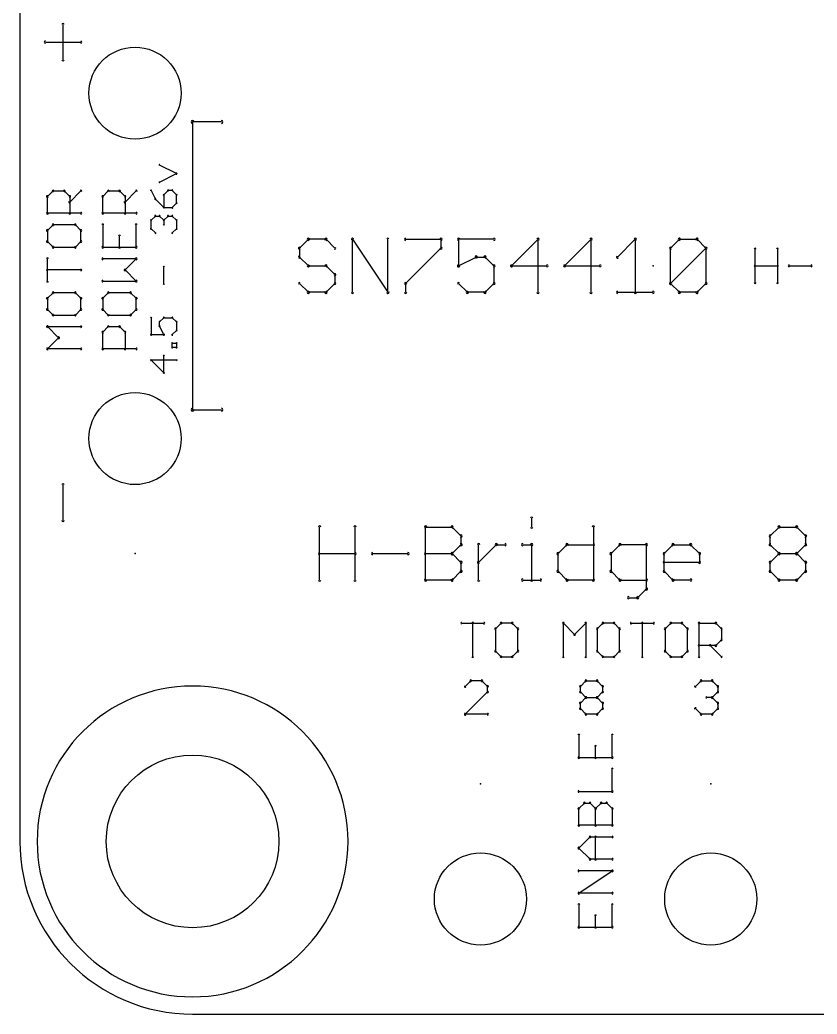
# Model space of a CAD drawing. Header units: inches. Extents: x 0 to 7.94, y 0 to 5.69.
# Drawn here: x 3.4 to 4.092, y 2.2 to 3.064 of the extents above; entities that cross this region are included whole.
import ezdxf

# ---------------------------------------------------------------- set-up
doc = ezdxf.new("R2010")
doc.units = ezdxf.units.IN
doc.header["$MEASUREMENT"] = 0
for name, color, linetype, true_color in [('Pcb', 178, 'Continuous', 0x000000), ('PcbDocument', 253, 'Continuous', 0xadadad), ('PcbOutline', 178, 'Continuous', 0x000000), ('PcbValues', 253, 'Continuous', 0xadadad)]:
    doc.layers.add(name, color=color, linetype=linetype, true_color=true_color)

# ---------------------------------------------------------------- blocks, each defined once
blk = doc.blocks.new('HBridge84')
at = {"layer": 'Pcb'}
for p in [(0.55, 0.65), (0.1, 0.4), (0.4, 0.2), (0.6, 0.2)]:
    blk.add_point(p, dxfattribs=at)
at = {"layer": 'PcbDocument'}
for points in [[(0.03848, 0.85967, 1), (0.03648, 0.85967)], [(0.02213, 0.84533, 1), (0.02213, 0.84333)], [(0.05283, 0.84333, 1), (0.05283, 0.84533)], [(0.03648, 0.82898, 1), (0.03848, 0.82898)], [(0.15125, 0.775, 1), (0.14875, 0.775)], [(0.15, 0.77625, 1), (0.15, 0.77375)], [(0.175, 0.77375, 1), (0.175, 0.77625)], [(0.12154, 0.73795, 1), (0.1211, 0.73705)], [(0.13622, 0.72971, 1), (0.13578, 0.73061)], [(0.13578, 0.72971, 1), (0.13622, 0.73061)], [(0.1211, 0.72327, 1), (0.12154, 0.72237)], [(0.02472, 0.71021, 1), (0.02322, 0.71021)], [(0.02344, 0.71074, 1), (0.0245, 0.70968)], [(0.02881, 0.7158, 1), (0.02881, 0.7143)], [(0.02934, 0.71452, 1), (0.02828, 0.71558)], [(0.03902, 0.71558, 1), (0.03796, 0.71452)], [(0.03849, 0.7143, 1), (0.03849, 0.7158)], [(0.04407, 0.71021, 1), (0.04257, 0.71021)], [(0.0428, 0.70968, 1), (0.04385, 0.71074)], [(0.05353, 0.71452, 1), (0.05247, 0.71558)], [(0.07272, 0.71021, 1), (0.07122, 0.71021)], [(0.07144, 0.71074, 1), (0.0725, 0.70968)], [(0.07681, 0.7158, 1), (0.07681, 0.7143)], [(0.07734, 0.71452, 1), (0.07628, 0.71558)], [(0.08702, 0.71558, 1), (0.08596, 0.71452)], [(0.08649, 0.7143, 1), (0.08649, 0.7158)], [(0.09207, 0.71021, 1), (0.09057, 0.71021)], [(0.0908, 0.70968, 1), (0.09185, 0.71074)], [(0.10153, 0.71452, 1), (0.10047, 0.71558)], [(0.11443, 0.71563, 1), (0.11354, 0.71518)], [(0.118, 0.70841, 1), (0.1173, 0.70771)], [(0.1172, 0.70784, 1), (0.1181, 0.70828)], [(0.12549, 0.71173, 1), (0.12449, 0.71173)], [(0.12464, 0.71209, 1), (0.12534, 0.71138)], [(0.12866, 0.7159, 1), (0.12866, 0.7149)], [(0.12902, 0.71505, 1), (0.12831, 0.71576)], [(0.13269, 0.71576, 1), (0.13198, 0.71505)], [(0.13233, 0.7149, 1), (0.13233, 0.7159)], [(0.1365, 0.71173, 1), (0.1355, 0.71173)], [(0.13565, 0.71138, 1), (0.13635, 0.71209)], [(0.0428, 0.7059, 1), (0.04385, 0.70484)], [(0.0908, 0.7059, 1), (0.09185, 0.70484)], [(0.12499, 0.70122, 1), (0.12499, 0.70022)], [(0.12449, 0.70072, 1), (0.12549, 0.70072)], [(0.12464, 0.70037, 1), (0.12534, 0.70107)], [(0.13198, 0.70107, 1), (0.13269, 0.70037)], [(0.13233, 0.70022, 1), (0.13233, 0.70122)], [(0.1355, 0.70439, 1), (0.1365, 0.70439)], [(0.13635, 0.70404, 1), (0.13565, 0.70474)], [(0.02322, 0.6957, 1), (0.02472, 0.6957)], [(0.02398, 0.69645, 1), (0.02398, 0.69495)], [(0.04257, 0.6957, 1), (0.04407, 0.6957)], [(0.053, 0.69495, 1), (0.053, 0.69645)], [(0.07122, 0.6957, 1), (0.07272, 0.6957)], [(0.07198, 0.69645, 1), (0.07198, 0.69495)], [(0.09057, 0.6957, 1), (0.09207, 0.6957)], [(0.101, 0.69495, 1), (0.101, 0.69645)], [(0.11765, 0.6938, 1), (0.11765, 0.6928)], [(0.118, 0.69295, 1), (0.1173, 0.69366)], [(0.12167, 0.69366, 1), (0.12097, 0.69295)], [(0.12132, 0.6928, 1), (0.12132, 0.6938)], [(0.12866, 0.6938, 1), (0.12866, 0.6928)], [(0.12902, 0.69295, 1), (0.12831, 0.69366)], [(0.13269, 0.69366, 1), (0.13198, 0.69295)], [(0.13233, 0.6928, 1), (0.13233, 0.6938)], [(0.02881, 0.68633, 1), (0.02881, 0.68483)], [(0.02934, 0.68505, 1), (0.02828, 0.68611)], [(0.04869, 0.68611, 1), (0.04763, 0.68505)], [(0.04816, 0.68483, 1), (0.04816, 0.68633)], [(0.07272, 0.68558, 1), (0.07122, 0.68558)], [(0.10175, 0.68558, 1), (0.10025, 0.68558)], [(0.11448, 0.68963, 1), (0.11348, 0.68963)], [(0.11363, 0.68998, 1), (0.11433, 0.68928)], [(0.11433, 0.68265, 1), (0.11363, 0.68194)], [(0.12549, 0.68963, 1), (0.12449, 0.68963)], [(0.12464, 0.68998, 1), (0.12534, 0.68928)], [(0.12449, 0.68596, 1), (0.12549, 0.68596)], [(0.12464, 0.68928, 1), (0.12534, 0.68998)], [(0.1365, 0.68963, 1), (0.1355, 0.68963)], [(0.13565, 0.68928, 1), (0.13635, 0.68998)], [(0.13635, 0.68194, 1), (0.13565, 0.68265)], [(0.02472, 0.68074, 1), (0.02322, 0.68074)], [(0.02344, 0.68128, 1), (0.0245, 0.68022)], [(0.05375, 0.68074, 1), (0.05225, 0.68074)], [(0.05247, 0.68022, 1), (0.05353, 0.68128)], [(0.08724, 0.67591, 1), (0.08574, 0.67591)], [(0.11348, 0.68229, 1), (0.11448, 0.68229)], [(0.1173, 0.67827, 1), (0.118, 0.67898)], [(0.13198, 0.67898, 1), (0.13269, 0.67827)], [(0.1355, 0.68229, 1), (0.1365, 0.68229)], [(0.02322, 0.67107, 1), (0.02472, 0.67107)], [(0.0245, 0.6716, 1), (0.02344, 0.67054)], [(0.02881, 0.66698, 1), (0.02881, 0.66548)], [(0.02828, 0.6657, 1), (0.02934, 0.66676)], [(0.04763, 0.66676, 1), (0.04869, 0.6657)], [(0.04816, 0.66548, 1), (0.04816, 0.66698)], [(0.05225, 0.67107, 1), (0.05375, 0.67107)], [(0.05353, 0.67054, 1), (0.05247, 0.6716)], [(0.07122, 0.66623, 1), (0.07272, 0.66623)], [(0.07198, 0.66698, 1), (0.07198, 0.66548)], [(0.08574, 0.66623, 1), (0.08724, 0.66623)], [(0.10025, 0.66623, 1), (0.10175, 0.66623)], [(0.101, 0.66548, 1), (0.101, 0.66698)], [(0.6393, 0.66452, 1), (0.6378, 0.66452)], [(0.65865, 0.66452, 1), (0.65715, 0.66452)], [(0.02472, 0.65612, 1), (0.02322, 0.65612)], [(0.07198, 0.65687, 1), (0.07198, 0.65537)], [(0.10153, 0.65559, 1), (0.10047, 0.65665)], [(0.101, 0.65537, 1), (0.101, 0.65687)], [(0.12549, 0.64911, 1), (0.12449, 0.64911)], [(0.63855, 0.65076, 1), (0.63855, 0.64926)], [(0.6579, 0.64926, 1), (0.6579, 0.65076)], [(0.66802, 0.65076, 1), (0.66802, 0.64926)], [(0.68737, 0.64926, 1), (0.68737, 0.65076)], [(0.02398, 0.64719, 1), (0.02398, 0.64569)], [(0.053, 0.64569, 1), (0.053, 0.64719)], [(0.09185, 0.64697, 1), (0.0908, 0.64591)], [(0.0908, 0.64697, 1), (0.09185, 0.64591)], [(0.02322, 0.63677, 1), (0.02472, 0.63677)], [(0.07198, 0.63752, 1), (0.07198, 0.63602)], [(0.10047, 0.63624, 1), (0.10153, 0.6373)], [(0.101, 0.63602, 1), (0.101, 0.63752)], [(0.12449, 0.63443, 1), (0.12549, 0.63443)], [(0.6378, 0.6355, 1), (0.6393, 0.6355)], [(0.65715, 0.6355, 1), (0.65865, 0.6355)], [(0.02472, 0.62181, 1), (0.02322, 0.62181)], [(0.02344, 0.62235, 1), (0.0245, 0.62128)], [(0.02881, 0.6274, 1), (0.02881, 0.6259)], [(0.02934, 0.62612, 1), (0.02828, 0.62718)], [(0.04869, 0.62718, 1), (0.04763, 0.62612)], [(0.04816, 0.6259, 1), (0.04816, 0.6274)], [(0.05375, 0.62181, 1), (0.05225, 0.62181)], [(0.05247, 0.62128, 1), (0.05353, 0.62235)], [(0.07272, 0.62181, 1), (0.07122, 0.62181)], [(0.07144, 0.62235, 1), (0.0725, 0.62128)], [(0.07681, 0.6274, 1), (0.07681, 0.6259)], [(0.07734, 0.62612, 1), (0.07628, 0.62718)], [(0.09669, 0.62718, 1), (0.09563, 0.62612)], [(0.09616, 0.6259, 1), (0.09616, 0.6274)], [(0.10175, 0.62181, 1), (0.10025, 0.62181)], [(0.10047, 0.62128, 1), (0.10153, 0.62235)], [(0.02322, 0.61214, 1), (0.02472, 0.61214)], [(0.0245, 0.61267, 1), (0.02344, 0.61161)], [(0.02881, 0.60805, 1), (0.02881, 0.60655)], [(0.02828, 0.60677, 1), (0.02934, 0.60783)], [(0.04763, 0.60783, 1), (0.04869, 0.60677)], [(0.04816, 0.60655, 1), (0.04816, 0.60805)], [(0.05225, 0.61214, 1), (0.05375, 0.61214)], [(0.05353, 0.61161, 1), (0.05247, 0.61267)], [(0.07122, 0.61214, 1), (0.07272, 0.61214)], [(0.0725, 0.61267, 1), (0.07144, 0.61161)], [(0.07681, 0.60805, 1), (0.07681, 0.60655)], [(0.07628, 0.60677, 1), (0.07734, 0.60783)], [(0.09563, 0.60783, 1), (0.09669, 0.60677)], [(0.09616, 0.60655, 1), (0.09616, 0.60805)], [(0.10025, 0.61214, 1), (0.10175, 0.61214)], [(0.10153, 0.61161, 1), (0.10047, 0.61267)], [(0.11448, 0.60491, 1), (0.11348, 0.60491)], [(0.12499, 0.60541, 1), (0.12499, 0.60441)], [(0.12534, 0.60456, 1), (0.12464, 0.60526)], [(0.13269, 0.60526, 1), (0.13198, 0.60456)], [(0.13233, 0.60441, 1), (0.13233, 0.60541)], [(0.0245, 0.59772, 1), (0.02344, 0.59666)], [(0.02398, 0.59794, 1), (0.02398, 0.59644)], [(0.053, 0.59644, 1), (0.053, 0.59794)], [(0.07681, 0.59794, 1), (0.07681, 0.59644)], [(0.07734, 0.59666, 1), (0.07628, 0.59772)], [(0.08702, 0.59772, 1), (0.08596, 0.59666)], [(0.08649, 0.59644, 1), (0.08649, 0.59794)], [(0.12182, 0.60124, 1), (0.12082, 0.60124)], [(0.12097, 0.60159, 1), (0.12167, 0.60088)], [(0.12177, 0.59779, 1), (0.12087, 0.59734)], [(0.12082, 0.59757, 1), (0.12182, 0.59757)], [(0.1365, 0.60124, 1), (0.1355, 0.60124)], [(0.13565, 0.60088, 1), (0.13635, 0.60159)], [(0.03418, 0.58698, 1), (0.03312, 0.58804)], [(0.03312, 0.58698, 1), (0.03418, 0.58804)], [(0.07272, 0.59235, 1), (0.07122, 0.59235)], [(0.07144, 0.59288, 1), (0.0725, 0.59182)], [(0.09207, 0.59235, 1), (0.09057, 0.59235)], [(0.0908, 0.59182, 1), (0.09185, 0.59288)], [(0.11398, 0.59073, 1), (0.11398, 0.58973)], [(0.11348, 0.59023, 1), (0.11448, 0.59023)], [(0.12454, 0.59, 1), (0.12544, 0.59045)], [(0.12499, 0.58973, 1), (0.12499, 0.59073)], [(0.13198, 0.59058, 1), (0.13269, 0.58987)], [(0.1355, 0.5939, 1), (0.1365, 0.5939)], [(0.13635, 0.59354, 1), (0.13565, 0.59425)], [(0.13283, 0.58285, 1), (0.13183, 0.58285)], [(0.13233, 0.58335, 1), (0.13233, 0.58235)], [(0.13233, 0.57968, 1), (0.13233, 0.57868)], [(0.13183, 0.57918, 1), (0.13283, 0.57918)], [(0.1365, 0.58285, 1), (0.1355, 0.58285)], [(0.1355, 0.57918, 1), (0.1365, 0.57918)], [(0.136, 0.58235, 1), (0.136, 0.58335)], [(0.136, 0.57868, 1), (0.136, 0.57968)], [(0.02398, 0.57859, 1), (0.02398, 0.57709)], [(0.02344, 0.57837, 1), (0.0245, 0.57731)], [(0.053, 0.57709, 1), (0.053, 0.57859)], [(0.07122, 0.57784, 1), (0.07272, 0.57784)], [(0.07198, 0.57859, 1), (0.07198, 0.57709)], [(0.09057, 0.57784, 1), (0.09207, 0.57784)], [(0.101, 0.57709, 1), (0.101, 0.57859)], [(0.12549, 0.57176, 1), (0.12449, 0.57176)], [(0.11398, 0.56859, 1), (0.11398, 0.56759)], [(0.11433, 0.56844, 1), (0.11363, 0.56774)], [(0.136, 0.56759, 1), (0.136, 0.56859)], [(0.12449, 0.55708, 1), (0.12549, 0.55708)], [(0.12464, 0.55672, 1), (0.12534, 0.55743)], [(0.15, 0.52625, 1), (0.15, 0.52375)], [(0.14875, 0.525, 1), (0.15125, 0.525)], [(0.175, 0.52375, 1), (0.175, 0.52625)], [(0.03848, 0.45967, 1), (0.03648, 0.45967)], [(0.03648, 0.42898, 1), (0.03848, 0.42898)], [(0.2613, 0.42304, 1), (0.2593, 0.42304)], [(0.29199, 0.42304, 1), (0.28999, 0.42304)], [(0.35337, 0.42304, 1), (0.35137, 0.42304)], [(0.35237, 0.42404, 1), (0.35237, 0.42204)], [(0.3761, 0.42375, 1), (0.37469, 0.42233)], [(0.37539, 0.42204, 1), (0.37539, 0.42404)], [(0.44545, 0.43071, 1), (0.44345, 0.43071)], [(0.49916, 0.42304, 1), (0.49716, 0.42304)], [(0.6593, 0.42404, 1), (0.6593, 0.42204)], [(0.66001, 0.42233, 1), (0.65859, 0.42375)], [(0.67535, 0.42375, 1), (0.67394, 0.42233)], [(0.67465, 0.42204, 1), (0.67465, 0.42404)], [(0.38406, 0.41537, 1), (0.38206, 0.41537)], [(0.38236, 0.41466, 1), (0.38377, 0.41607)], [(0.44345, 0.42304, 1), (0.44545, 0.42304)], [(0.65263, 0.41537, 1), (0.65063, 0.41537)], [(0.65092, 0.41607, 1), (0.65233, 0.41466)], [(0.68332, 0.41537, 1), (0.68132, 0.41537)], [(0.68161, 0.41466, 1), (0.68303, 0.41607)], [(0.38206, 0.40769, 1), (0.38406, 0.40769)], [(0.38377, 0.40698, 1), (0.38236, 0.4084)], [(0.39941, 0.40769, 1), (0.39741, 0.40769)], [(0.41376, 0.40869, 1), (0.41376, 0.40669)], [(0.41446, 0.40698, 1), (0.41305, 0.4084)], [(0.42143, 0.40669, 1), (0.42143, 0.40869)], [(0.43678, 0.40869, 1), (0.43678, 0.40669)], [(0.44545, 0.40769, 1), (0.44345, 0.40769)], [(0.44445, 0.40669, 1), (0.44445, 0.40869)], [(0.47514, 0.40869, 1), (0.47514, 0.40669)], [(0.47585, 0.40698, 1), (0.47444, 0.4084)], [(0.49816, 0.40669, 1), (0.49816, 0.40869)], [(0.52118, 0.40869, 1), (0.52118, 0.40669)], [(0.52189, 0.40698, 1), (0.52048, 0.4084)], [(0.5452, 0.40769, 1), (0.5432, 0.40769)], [(0.5442, 0.40669, 1), (0.5442, 0.40869)], [(0.56722, 0.40869, 1), (0.56722, 0.40669)], [(0.56793, 0.40698, 1), (0.56652, 0.4084)], [(0.58328, 0.4084, 1), (0.58186, 0.40698)], [(0.58257, 0.40669, 1), (0.58257, 0.40869)], [(0.65233, 0.4084, 1), (0.65092, 0.40698)], [(0.65063, 0.40769, 1), (0.65263, 0.40769)], [(0.68132, 0.40769, 1), (0.68332, 0.40769)], [(0.68303, 0.40698, 1), (0.68161, 0.4084)], [(0.2603, 0.40102, 1), (0.2603, 0.39902)], [(0.29099, 0.39902, 1), (0.29099, 0.40102)], [(0.30633, 0.40102, 1), (0.30633, 0.39902)], [(0.33702, 0.39902, 1), (0.33702, 0.40102)], [(0.35237, 0.40102, 1), (0.35237, 0.39902)], [(0.3761, 0.40073, 1), (0.37469, 0.39931)], [(0.37469, 0.40073, 1), (0.3761, 0.39931)], [(0.37539, 0.39902, 1), (0.37539, 0.40102)], [(0.46847, 0.40002, 1), (0.46647, 0.40002)], [(0.46676, 0.40073, 1), (0.46818, 0.39931)], [(0.51451, 0.40002, 1), (0.51251, 0.40002)], [(0.5128, 0.40073, 1), (0.51422, 0.39931)], [(0.56055, 0.40002, 1), (0.55855, 0.40002)], [(0.55884, 0.40073, 1), (0.56026, 0.39931)], [(0.59124, 0.40002, 1), (0.58924, 0.40002)], [(0.58954, 0.39931, 1), (0.59095, 0.40073)], [(0.6593, 0.40102, 1), (0.6593, 0.39902)], [(0.66001, 0.39931, 1), (0.65859, 0.40073)], [(0.65859, 0.39931, 1), (0.66001, 0.40073)], [(0.67535, 0.40073, 1), (0.67394, 0.39931)], [(0.67394, 0.40073, 1), (0.67535, 0.39931)], [(0.67465, 0.39902, 1), (0.67465, 0.40102)], [(0.38406, 0.39235, 1), (0.38206, 0.39235)], [(0.38236, 0.39164, 1), (0.38377, 0.39306)], [(0.3977, 0.39306, 1), (0.39912, 0.39164)], [(0.55955, 0.39335, 1), (0.55955, 0.39135)], [(0.58924, 0.39235, 1), (0.59124, 0.39235)], [(0.59024, 0.39135, 1), (0.59024, 0.39335)], [(0.65263, 0.39235, 1), (0.65063, 0.39235)], [(0.65092, 0.39306, 1), (0.65233, 0.39164)], [(0.68332, 0.39235, 1), (0.68132, 0.39235)], [(0.68161, 0.39164, 1), (0.68303, 0.39306)], [(0.38206, 0.38467, 1), (0.38406, 0.38467)], [(0.38377, 0.38396, 1), (0.38236, 0.38538)], [(0.46818, 0.38538, 1), (0.46676, 0.38396)], [(0.46647, 0.38467, 1), (0.46847, 0.38467)], [(0.51422, 0.38538, 1), (0.5128, 0.38396)], [(0.51251, 0.38467, 1), (0.51451, 0.38467)], [(0.56026, 0.38538, 1), (0.55884, 0.38396)], [(0.55855, 0.38467, 1), (0.56055, 0.38467)], [(0.65233, 0.38538, 1), (0.65092, 0.38396)], [(0.65063, 0.38467, 1), (0.65263, 0.38467)], [(0.68132, 0.38467, 1), (0.68332, 0.38467)], [(0.68303, 0.38396, 1), (0.68161, 0.38538)], [(0.2593, 0.377, 1), (0.2613, 0.377)], [(0.28999, 0.377, 1), (0.29199, 0.377)], [(0.35237, 0.378, 1), (0.35237, 0.376)], [(0.35137, 0.377, 1), (0.35337, 0.377)], [(0.37469, 0.37771, 1), (0.3761, 0.37629)], [(0.37539, 0.376, 1), (0.37539, 0.378)], [(0.39741, 0.377, 1), (0.39941, 0.377)], [(0.43678, 0.378, 1), (0.43678, 0.376)], [(0.44345, 0.377, 1), (0.44545, 0.377)], [(0.45212, 0.376, 1), (0.45212, 0.378)], [(0.47514, 0.378, 1), (0.47514, 0.376)], [(0.47444, 0.37629, 1), (0.47585, 0.37771)], [(0.49716, 0.377, 1), (0.49916, 0.377)], [(0.49816, 0.376, 1), (0.49816, 0.378)], [(0.52118, 0.378, 1), (0.52118, 0.376)], [(0.52048, 0.37629, 1), (0.52189, 0.37771)], [(0.5442, 0.376, 1), (0.5442, 0.378)], [(0.56722, 0.378, 1), (0.56722, 0.376)], [(0.56652, 0.37629, 1), (0.56793, 0.37771)], [(0.58257, 0.376, 1), (0.58257, 0.378)], [(0.6593, 0.378, 1), (0.6593, 0.376)], [(0.65859, 0.37629, 1), (0.66001, 0.37771)], [(0.67394, 0.37771, 1), (0.67535, 0.37629)], [(0.67465, 0.376, 1), (0.67465, 0.378)], [(0.5432, 0.36933, 1), (0.5452, 0.36933)], [(0.54491, 0.36862, 1), (0.5435, 0.37004)], [(0.52885, 0.36265, 1), (0.52885, 0.36065)], [(0.53582, 0.36236, 1), (0.53724, 0.36094)], [(0.53653, 0.36065, 1), (0.53653, 0.36265)], [(0.38364, 0.34028, 1), (0.38364, 0.33878)], [(0.39406, 0.33952, 1), (0.39256, 0.33952)], [(0.40299, 0.33878, 1), (0.40299, 0.34028)], [(0.41794, 0.34028, 1), (0.41794, 0.33878)], [(0.41847, 0.339, 1), (0.41741, 0.34006)], [(0.42815, 0.34006, 1), (0.42709, 0.339)], [(0.42762, 0.33878, 1), (0.42762, 0.34028)], [(0.47278, 0.33952, 1), (0.47128, 0.33952)], [(0.47257, 0.34006, 1), (0.4715, 0.339)], [(0.49213, 0.33952, 1), (0.49063, 0.33952)], [(0.49191, 0.339, 1), (0.49085, 0.34006)], [(0.50634, 0.34028, 1), (0.50634, 0.33878)], [(0.50687, 0.339, 1), (0.50581, 0.34006)], [(0.51654, 0.34006, 1), (0.51548, 0.339)], [(0.51601, 0.33878, 1), (0.51601, 0.34028)], [(0.53096, 0.34028, 1), (0.53096, 0.33878)], [(0.54139, 0.33952, 1), (0.53989, 0.33952)], [(0.55031, 0.33878, 1), (0.55031, 0.34028)], [(0.56527, 0.34028, 1), (0.56527, 0.33878)], [(0.5658, 0.339, 1), (0.56474, 0.34006)], [(0.57547, 0.34006, 1), (0.57441, 0.339)], [(0.57494, 0.33878, 1), (0.57494, 0.34028)], [(0.58989, 0.34028, 1), (0.58989, 0.33878)], [(0.59065, 0.33952, 1), (0.58915, 0.33952)], [(0.60494, 0.34006, 1), (0.60388, 0.339)], [(0.60441, 0.33878, 1), (0.60441, 0.34028)], [(0.41385, 0.33469, 1), (0.41235, 0.33469)], [(0.41257, 0.33522, 1), (0.41363, 0.33416)], [(0.4332, 0.33469, 1), (0.4317, 0.33469)], [(0.43193, 0.33416, 1), (0.43298, 0.33522)], [(0.48118, 0.33038, 1), (0.48224, 0.32932)], [(0.48118, 0.32932, 1), (0.48224, 0.33038)], [(0.50225, 0.33469, 1), (0.50075, 0.33469)], [(0.50097, 0.33522, 1), (0.50203, 0.33416)], [(0.5216, 0.33469, 1), (0.5201, 0.33469)], [(0.52032, 0.33416, 1), (0.52138, 0.33522)], [(0.56118, 0.33469, 1), (0.55968, 0.33469)], [(0.5599, 0.33522, 1), (0.56096, 0.33416)], [(0.58053, 0.33469, 1), (0.57903, 0.33469)], [(0.57925, 0.33416, 1), (0.58031, 0.33522)], [(0.61, 0.33469, 1), (0.6085, 0.33469)], [(0.60872, 0.33416, 1), (0.60978, 0.33522)], [(0.58989, 0.32093, 1), (0.58989, 0.31943)], [(0.6001, 0.3207, 1), (0.59904, 0.31965)], [(0.60388, 0.3207, 1), (0.60494, 0.31965)], [(0.60441, 0.31943, 1), (0.60441, 0.32093)], [(0.6085, 0.32501, 1), (0.61, 0.32501)], [(0.60978, 0.32448, 1), (0.60872, 0.32554)], [(0.41235, 0.31534, 1), (0.41385, 0.31534)], [(0.41363, 0.31587, 1), (0.41257, 0.31481)], [(0.41794, 0.31125, 1), (0.41794, 0.30975)], [(0.41741, 0.30997, 1), (0.41847, 0.31103)], [(0.42709, 0.31103, 1), (0.42815, 0.30997)], [(0.42762, 0.30975, 1), (0.42762, 0.31125)], [(0.4317, 0.31534, 1), (0.4332, 0.31534)], [(0.43298, 0.31481, 1), (0.43193, 0.31587)], [(0.50203, 0.31587, 1), (0.50097, 0.31481)], [(0.50075, 0.31534, 1), (0.50225, 0.31534)], [(0.50634, 0.31125, 1), (0.50634, 0.30975)], [(0.50581, 0.30997, 1), (0.50687, 0.31103)], [(0.51548, 0.31103, 1), (0.51654, 0.30997)], [(0.51601, 0.30975, 1), (0.51601, 0.31125)], [(0.5201, 0.31534, 1), (0.5216, 0.31534)], [(0.52138, 0.31481, 1), (0.52032, 0.31587)], [(0.56096, 0.31587, 1), (0.5599, 0.31481)], [(0.55968, 0.31534, 1), (0.56118, 0.31534)], [(0.56527, 0.31125, 1), (0.56527, 0.30975)], [(0.56474, 0.30997, 1), (0.5658, 0.31103)], [(0.57441, 0.31103, 1), (0.57547, 0.30997)], [(0.57494, 0.30975, 1), (0.57494, 0.31125)], [(0.57903, 0.31534, 1), (0.58053, 0.31534)], [(0.58031, 0.31481, 1), (0.57925, 0.31587)], [(0.60872, 0.30997, 1), (0.60978, 0.31103)], [(0.39256, 0.3105, 1), (0.39406, 0.3105)], [(0.47128, 0.3105, 1), (0.47278, 0.3105)], [(0.49063, 0.3105, 1), (0.49213, 0.3105)], [(0.53989, 0.3105, 1), (0.54139, 0.3105)], [(0.58915, 0.3105, 1), (0.59065, 0.3105)], [(0.38624, 0.28522, 1), (0.3873, 0.28416)], [(0.39161, 0.29028, 1), (0.39161, 0.28878)], [(0.39213, 0.289, 1), (0.39107, 0.29006)], [(0.40181, 0.29006, 1), (0.40075, 0.289)], [(0.40128, 0.28878, 1), (0.40128, 0.29028)], [(0.40687, 0.28469, 1), (0.40537, 0.28469)], [(0.40559, 0.28416, 1), (0.40665, 0.28522)], [(0.48752, 0.28469, 1), (0.48602, 0.28469)], [(0.48624, 0.28522, 1), (0.4873, 0.28416)], [(0.49161, 0.29028, 1), (0.49161, 0.28878)], [(0.49213, 0.289, 1), (0.49107, 0.29006)], [(0.50181, 0.29006, 1), (0.50075, 0.289)], [(0.50128, 0.28878, 1), (0.50128, 0.29028)], [(0.50687, 0.28469, 1), (0.50537, 0.28469)], [(0.50559, 0.28416, 1), (0.50665, 0.28522)], [(0.58624, 0.28522, 1), (0.5873, 0.28416)], [(0.59161, 0.29028, 1), (0.59161, 0.28878)], [(0.59213, 0.289, 1), (0.59107, 0.29006)], [(0.60181, 0.29006, 1), (0.60075, 0.289)], [(0.60128, 0.28878, 1), (0.60128, 0.29028)], [(0.60687, 0.28469, 1), (0.60537, 0.28469)], [(0.60559, 0.28416, 1), (0.60665, 0.28522)], [(0.15, 0.015, 1), (0.15, 0.285, 1), (0.15, 0.015)], [(0.40537, 0.27985, 1), (0.40687, 0.27985)], [(0.40665, 0.27932, 1), (0.40559, 0.28038)], [(0.4873, 0.28038, 1), (0.48624, 0.27932)], [(0.48602, 0.27985, 1), (0.48752, 0.27985)], [(0.50537, 0.27985, 1), (0.50687, 0.27985)], [(0.50665, 0.27932, 1), (0.50559, 0.28038)], [(0.60537, 0.27985, 1), (0.60687, 0.27985)], [(0.60665, 0.27932, 1), (0.60559, 0.28038)], [(0.48752, 0.27017, 1), (0.48602, 0.27017)], [(0.48624, 0.2707, 1), (0.4873, 0.26965)], [(0.49161, 0.27576, 1), (0.49161, 0.27426)], [(0.49213, 0.27448, 1), (0.49107, 0.27554)], [(0.49107, 0.27448, 1), (0.49213, 0.27554)], [(0.50181, 0.27554, 1), (0.50075, 0.27448)], [(0.50075, 0.27554, 1), (0.50181, 0.27448)], [(0.50128, 0.27426, 1), (0.50128, 0.27576)], [(0.50687, 0.27017, 1), (0.50537, 0.27017)], [(0.50559, 0.26965, 1), (0.50665, 0.2707)], [(0.59644, 0.27576, 1), (0.59644, 0.27426)], [(0.60181, 0.27554, 1), (0.60075, 0.27448)], [(0.60075, 0.27554, 1), (0.60181, 0.27448)], [(0.60128, 0.27426, 1), (0.60128, 0.27576)], [(0.60687, 0.27017, 1), (0.60537, 0.27017)], [(0.60559, 0.26965, 1), (0.60665, 0.2707)], [(0.38677, 0.26125, 1), (0.38677, 0.25975)], [(0.38624, 0.26103, 1), (0.3873, 0.25997)], [(0.40612, 0.25975, 1), (0.40612, 0.26125)], [(0.4873, 0.26587, 1), (0.48624, 0.26481)], [(0.48602, 0.26534, 1), (0.48752, 0.26534)], [(0.49161, 0.26125, 1), (0.49161, 0.25975)], [(0.49107, 0.25997, 1), (0.49213, 0.26103)], [(0.50075, 0.26103, 1), (0.50181, 0.25997)], [(0.50128, 0.25975, 1), (0.50128, 0.26125)], [(0.50537, 0.26534, 1), (0.50687, 0.26534)], [(0.50665, 0.26481, 1), (0.50559, 0.26587)], [(0.5873, 0.26587, 1), (0.58624, 0.26481)], [(0.59161, 0.26125, 1), (0.59161, 0.25975)], [(0.59107, 0.25997, 1), (0.59213, 0.26103)], [(0.60075, 0.26103, 1), (0.60181, 0.25997)], [(0.60128, 0.25975, 1), (0.60128, 0.26125)], [(0.60537, 0.26534, 1), (0.60687, 0.26534)], [(0.60665, 0.26481, 1), (0.60559, 0.26587)], [(0.48622, 0.24228, 1), (0.48472, 0.24228)], [(0.51525, 0.24228, 1), (0.51375, 0.24228)], [(0.50074, 0.23261, 1), (0.49924, 0.23261)], [(0.48472, 0.22293, 1), (0.48622, 0.22293)], [(0.48548, 0.22368, 1), (0.48548, 0.22218)], [(0.49924, 0.22293, 1), (0.50074, 0.22293)], [(0.51375, 0.22293, 1), (0.51525, 0.22293)], [(0.5145, 0.22218, 1), (0.5145, 0.22368)], [(0.51525, 0.21281, 1), (0.51375, 0.21281)], [(0.48548, 0.19422, 1), (0.48548, 0.19272)], [(0.51375, 0.19346, 1), (0.51525, 0.19346)], [(0.5145, 0.19272, 1), (0.5145, 0.19422)], [(0.49031, 0.1841, 1), (0.49031, 0.1826)], [(0.49084, 0.18282, 1), (0.48978, 0.18388)], [(0.49568, 0.18388, 1), (0.49462, 0.18282)], [(0.49515, 0.1826, 1), (0.49515, 0.1841)], [(0.50483, 0.1841, 1), (0.50483, 0.1826)], [(0.50535, 0.18282, 1), (0.5043, 0.18388)], [(0.51019, 0.18388, 1), (0.50913, 0.18282)], [(0.50966, 0.1826, 1), (0.50966, 0.1841)], [(0.48622, 0.17851, 1), (0.48472, 0.17851)], [(0.48494, 0.17904, 1), (0.486, 0.17798)], [(0.50074, 0.17851, 1), (0.49924, 0.17851)], [(0.49946, 0.17904, 1), (0.50052, 0.17798)], [(0.49946, 0.17798, 1), (0.50052, 0.17904)], [(0.51525, 0.17851, 1), (0.51375, 0.17851)], [(0.51397, 0.17798, 1), (0.51503, 0.17904)], [(0.48548, 0.16475, 1), (0.48548, 0.16325)], [(0.5145, 0.16325, 1), (0.5145, 0.16475)], [(0.48472, 0.164, 1), (0.48622, 0.164)], [(0.49924, 0.164, 1), (0.50074, 0.164)], [(0.51375, 0.164, 1), (0.51525, 0.164)], [(0.49515, 0.15463, 1), (0.49515, 0.15313)], [(0.49568, 0.15335, 1), (0.49462, 0.15441)], [(0.50074, 0.15389, 1), (0.49924, 0.15389)], [(0.5145, 0.15313, 1), (0.5145, 0.15463)], [(0.486, 0.14474, 1), (0.48494, 0.14368)], [(0.48494, 0.14474, 1), (0.486, 0.14368)], [(0.49515, 0.13528, 1), (0.49515, 0.13378)], [(0.49462, 0.134, 1), (0.49568, 0.13507)], [(0.49924, 0.13454, 1), (0.50074, 0.13454)], [(0.5145, 0.13378, 1), (0.5145, 0.13528)], [(0.48548, 0.12517, 1), (0.48548, 0.12367)], [(0.51492, 0.1238, 1), (0.51408, 0.12504)], [(0.5145, 0.12367, 1), (0.5145, 0.12517)], [(0.48506, 0.10569, 1), (0.48589, 0.10444)], [(0.48548, 0.10582, 1), (0.48548, 0.10432)], [(0.5145, 0.10432, 1), (0.5145, 0.10582)], [(0.48622, 0.09495, 1), (0.48472, 0.09495)], [(0.51525, 0.09495, 1), (0.51375, 0.09495)], [(0.50074, 0.08528, 1), (0.49924, 0.08528)], [(0.48472, 0.07561, 1), (0.48622, 0.07561)], [(0.48548, 0.07635, 1), (0.48548, 0.07485)], [(0.49924, 0.07561, 1), (0.50074, 0.07561)], [(0.51375, 0.07561, 1), (0.51525, 0.07561)], [(0.5145, 0.07485, 1), (0.5145, 0.07635)]]:
    blk.add_lwpolyline(points, format="xyb", dxfattribs=at)
for points in [[(0.03748, 0.82898), (0.03748, 0.85967)], [(0.02213, 0.84433), (0.05283, 0.84433)], [(0.15, 0.775), (0.15, 0.525)], [(0.175, 0.775), (0.15, 0.775)], [(0.136, 0.73016), (0.12132, 0.7375)], [(0.12132, 0.72282), (0.136, 0.73016)], [(0.02398, 0.71021), (0.02881, 0.71505)], [(0.02398, 0.6957), (0.02398, 0.71021)], [(0.02881, 0.71505), (0.03849, 0.71505)], [(0.03849, 0.71505), (0.04333, 0.71021)], [(0.04333, 0.70537), (0.053, 0.71505)], [(0.04333, 0.71021), (0.04333, 0.6957)], [(0.07198, 0.71021), (0.07681, 0.71505)], [(0.07198, 0.6957), (0.07198, 0.71021)], [(0.07681, 0.71505), (0.08649, 0.71505)], [(0.08649, 0.71505), (0.09133, 0.71021)], [(0.09133, 0.70537), (0.101, 0.71505)], [(0.09133, 0.71021), (0.09133, 0.6957)], [(0.11398, 0.7154), (0.11765, 0.70806)], [(0.12866, 0.7154), (0.12499, 0.71173)], [(0.12499, 0.71173), (0.12499, 0.70072)], [(0.13233, 0.7154), (0.12866, 0.7154)], [(0.136, 0.71173), (0.13233, 0.7154)], [(0.136, 0.70439), (0.136, 0.71173)], [(0.11765, 0.70806), (0.12499, 0.70072)], [(0.12499, 0.70072), (0.13233, 0.70072)], [(0.13233, 0.70072), (0.136, 0.70439)], [(0.053, 0.6957), (0.02398, 0.6957)], [(0.101, 0.6957), (0.07198, 0.6957)], [(0.11398, 0.68963), (0.11765, 0.6933)], [(0.11765, 0.6933), (0.12132, 0.6933)], [(0.12132, 0.6933), (0.12499, 0.68963)], [(0.12499, 0.68963), (0.12866, 0.6933)], [(0.12866, 0.6933), (0.13233, 0.6933)], [(0.13233, 0.6933), (0.136, 0.68963)], [(0.02881, 0.68558), (0.02398, 0.68074)], [(0.04816, 0.68558), (0.02881, 0.68558)], [(0.053, 0.68074), (0.04816, 0.68558)], [(0.07198, 0.68558), (0.07198, 0.66623)], [(0.101, 0.66623), (0.101, 0.68558)], [(0.11398, 0.68229), (0.11398, 0.68963)], [(0.12499, 0.68963), (0.12499, 0.68596)], [(0.136, 0.68963), (0.136, 0.68229)], [(0.02398, 0.68074), (0.02398, 0.67107)], [(0.053, 0.67107), (0.053, 0.68074)], [(0.08649, 0.66623), (0.08649, 0.67591)], [(0.11765, 0.67862), (0.11398, 0.68229)], [(0.136, 0.68229), (0.13233, 0.67862)], [(0.02398, 0.67107), (0.02881, 0.66623)], [(0.02881, 0.66623), (0.04816, 0.66623)], [(0.04816, 0.66623), (0.053, 0.67107)], [(0.07198, 0.66623), (0.101, 0.66623)], [(0.63855, 0.6355), (0.63855, 0.66452)], [(0.6579, 0.66452), (0.6579, 0.6355)], [(0.02398, 0.63677), (0.02398, 0.65612)], [(0.101, 0.65612), (0.07198, 0.65612)], [(0.09133, 0.64644), (0.101, 0.65612)], [(0.12499, 0.63443), (0.12499, 0.64911)], [(0.63855, 0.65001), (0.6579, 0.65001)], [(0.66802, 0.65001), (0.68737, 0.65001)], [(0.053, 0.64644), (0.02398, 0.64644)], [(0.101, 0.63677), (0.09133, 0.64644)], [(0.07198, 0.63677), (0.101, 0.63677)], [(0.02881, 0.62665), (0.02398, 0.62181)], [(0.04816, 0.62665), (0.02881, 0.62665)], [(0.053, 0.62181), (0.04816, 0.62665)], [(0.07681, 0.62665), (0.07198, 0.62181)], [(0.09616, 0.62665), (0.07681, 0.62665)], [(0.101, 0.62181), (0.09616, 0.62665)], [(0.02398, 0.62181), (0.02398, 0.61214)], [(0.053, 0.61214), (0.053, 0.62181)], [(0.07198, 0.62181), (0.07198, 0.61214)], [(0.101, 0.61214), (0.101, 0.62181)], [(0.02398, 0.61214), (0.02881, 0.6073)], [(0.02881, 0.6073), (0.04816, 0.6073)], [(0.04816, 0.6073), (0.053, 0.61214)], [(0.07198, 0.61214), (0.07681, 0.6073)], [(0.07681, 0.6073), (0.09616, 0.6073)], [(0.09616, 0.6073), (0.101, 0.61214)], [(0.11398, 0.60491), (0.11398, 0.59023)], [(0.12132, 0.60124), (0.12499, 0.60491)], [(0.12499, 0.60491), (0.13233, 0.60491)], [(0.13233, 0.60491), (0.136, 0.60124)], [(0.03365, 0.58751), (0.02398, 0.59719)], [(0.02398, 0.59719), (0.053, 0.59719)], [(0.07198, 0.59235), (0.07681, 0.59719)], [(0.07681, 0.59719), (0.08649, 0.59719)], [(0.08649, 0.59719), (0.09133, 0.59235)], [(0.12132, 0.59757), (0.12132, 0.60124)], [(0.12499, 0.59023), (0.12132, 0.59757)], [(0.136, 0.60124), (0.136, 0.5939)], [(0.02398, 0.57784), (0.03365, 0.58751)], [(0.07198, 0.57784), (0.07198, 0.59235)], [(0.09133, 0.59235), (0.09133, 0.57784)], [(0.11398, 0.59023), (0.12499, 0.59023)], [(0.136, 0.5939), (0.13233, 0.59023)], [(0.13233, 0.57918), (0.13233, 0.58285)], [(0.13233, 0.58285), (0.136, 0.58285)], [(0.136, 0.57918), (0.13233, 0.57918)], [(0.136, 0.58285), (0.136, 0.57918)], [(0.053, 0.57784), (0.02398, 0.57784)], [(0.101, 0.57784), (0.07198, 0.57784)], [(0.12499, 0.55708), (0.12499, 0.57176)], [(0.136, 0.56809), (0.11398, 0.56809)], [(0.11398, 0.56809), (0.12499, 0.55708)], [(0.15, 0.525), (0.175, 0.525)], [(0.03748, 0.42898), (0.03748, 0.45967)], [(0.44445, 0.43071), (0.44445, 0.42304)], [(0.2603, 0.377), (0.2603, 0.42304)], [(0.29099, 0.42304), (0.29099, 0.377)], [(0.35237, 0.377), (0.35237, 0.42304)], [(0.35237, 0.42304), (0.37539, 0.42304)], [(0.37539, 0.42304), (0.38306, 0.41537)], [(0.38306, 0.41537), (0.38306, 0.40769)], [(0.49816, 0.42304), (0.49816, 0.377)], [(0.65163, 0.41537), (0.6593, 0.42304)], [(0.65163, 0.40769), (0.65163, 0.41537)], [(0.6593, 0.42304), (0.67465, 0.42304)], [(0.67465, 0.42304), (0.68232, 0.41537)], [(0.68232, 0.41537), (0.68232, 0.40769)], [(0.38306, 0.40769), (0.37539, 0.40002)], [(0.39841, 0.377), (0.39841, 0.40769)], [(0.39841, 0.39235), (0.41376, 0.40769)], [(0.41376, 0.40769), (0.42143, 0.40769)], [(0.43678, 0.40769), (0.44445, 0.40769)], [(0.44445, 0.40769), (0.44445, 0.377)], [(0.46747, 0.40002), (0.47514, 0.40769)], [(0.47514, 0.40769), (0.49816, 0.40769)], [(0.52118, 0.40769), (0.51351, 0.40002)], [(0.5442, 0.40769), (0.52118, 0.40769)], [(0.5442, 0.36933), (0.5442, 0.40769)], [(0.55955, 0.40002), (0.56722, 0.40769)], [(0.56722, 0.40769), (0.58257, 0.40769)], [(0.58257, 0.40769), (0.59024, 0.40002)], [(0.6593, 0.40002), (0.65163, 0.40769)], [(0.68232, 0.40769), (0.67465, 0.40002)], [(0.2603, 0.40002), (0.29099, 0.40002)], [(0.30633, 0.40002), (0.33702, 0.40002)], [(0.35237, 0.40002), (0.37539, 0.40002)], [(0.37539, 0.40002), (0.38306, 0.39235)], [(0.46747, 0.38467), (0.46747, 0.40002)], [(0.51351, 0.40002), (0.51351, 0.38467)], [(0.55955, 0.38467), (0.55955, 0.40002)], [(0.59024, 0.40002), (0.59024, 0.39235)], [(0.65163, 0.39235), (0.6593, 0.40002)], [(0.6593, 0.40002), (0.67465, 0.40002)], [(0.67465, 0.40002), (0.68232, 0.39235)], [(0.38306, 0.39235), (0.38306, 0.38467)], [(0.59024, 0.39235), (0.55955, 0.39235)], [(0.65163, 0.38467), (0.65163, 0.39235)], [(0.68232, 0.39235), (0.68232, 0.38467)], [(0.38306, 0.38467), (0.37539, 0.377)], [(0.47514, 0.377), (0.46747, 0.38467)], [(0.51351, 0.38467), (0.52118, 0.377)], [(0.56722, 0.377), (0.55955, 0.38467)], [(0.6593, 0.377), (0.65163, 0.38467)], [(0.68232, 0.38467), (0.67465, 0.377)], [(0.37539, 0.377), (0.35237, 0.377)], [(0.43678, 0.377), (0.45212, 0.377)], [(0.49816, 0.377), (0.47514, 0.377)], [(0.52118, 0.377), (0.5442, 0.377)], [(0.58257, 0.377), (0.56722, 0.377)], [(0.67465, 0.377), (0.6593, 0.377)], [(0.53653, 0.36165), (0.5442, 0.36933)], [(0.52885, 0.36165), (0.53653, 0.36165)], [(0.38364, 0.33952), (0.40299, 0.33952)], [(0.39331, 0.3105), (0.39331, 0.33952)], [(0.41794, 0.33952), (0.41311, 0.33469)], [(0.42762, 0.33952), (0.41794, 0.33952)], [(0.43245, 0.33469), (0.42762, 0.33952)], [(0.47204, 0.3105), (0.47204, 0.33952)], [(0.47204, 0.33952), (0.48171, 0.32985)], [(0.48171, 0.32985), (0.49139, 0.33952)], [(0.49139, 0.33952), (0.49139, 0.3105)], [(0.50634, 0.33952), (0.5015, 0.33469)], [(0.51601, 0.33952), (0.50634, 0.33952)], [(0.52085, 0.33469), (0.51601, 0.33952)], [(0.53096, 0.33952), (0.55031, 0.33952)], [(0.54064, 0.3105), (0.54064, 0.33952)], [(0.56527, 0.33952), (0.56043, 0.33469)], [(0.57494, 0.33952), (0.56527, 0.33952)], [(0.57978, 0.33469), (0.57494, 0.33952)], [(0.58989, 0.3105), (0.58989, 0.33952)], [(0.58989, 0.33952), (0.60441, 0.33952)], [(0.60441, 0.33952), (0.60924, 0.33469)], [(0.41311, 0.33469), (0.41311, 0.31534)], [(0.43245, 0.31534), (0.43245, 0.33469)], [(0.5015, 0.33469), (0.5015, 0.31534)], [(0.52085, 0.31534), (0.52085, 0.33469)], [(0.56043, 0.33469), (0.56043, 0.31534)], [(0.57978, 0.31534), (0.57978, 0.33469)], [(0.60924, 0.33469), (0.60924, 0.32501)], [(0.60441, 0.32017), (0.58989, 0.32017)], [(0.59957, 0.32017), (0.60924, 0.3105)], [(0.60924, 0.32501), (0.60441, 0.32017)], [(0.41311, 0.31534), (0.41794, 0.3105)], [(0.42762, 0.3105), (0.43245, 0.31534)], [(0.5015, 0.31534), (0.50634, 0.3105)], [(0.51601, 0.3105), (0.52085, 0.31534)], [(0.56043, 0.31534), (0.56527, 0.3105)], [(0.57494, 0.3105), (0.57978, 0.31534)], [(0.41794, 0.3105), (0.42762, 0.3105)], [(0.50634, 0.3105), (0.51601, 0.3105)], [(0.56527, 0.3105), (0.57494, 0.3105)], [(0.39161, 0.28952), (0.38677, 0.28469)], [(0.40128, 0.28952), (0.39161, 0.28952)], [(0.40612, 0.28469), (0.40128, 0.28952)], [(0.48677, 0.28469), (0.49161, 0.28952)], [(0.49161, 0.28952), (0.50128, 0.28952)], [(0.50128, 0.28952), (0.50612, 0.28469)], [(0.58677, 0.28469), (0.59161, 0.28952)], [(0.59161, 0.28952), (0.60128, 0.28952)], [(0.60128, 0.28952), (0.60612, 0.28469)], [(0.38677, 0.2605), (0.40612, 0.27985)], [(0.40612, 0.27985), (0.40612, 0.28469)], [(0.48677, 0.27985), (0.48677, 0.28469)], [(0.49161, 0.27501), (0.48677, 0.27985)], [(0.50612, 0.27985), (0.50128, 0.27501)], [(0.50612, 0.28469), (0.50612, 0.27985)], [(0.60612, 0.27985), (0.60128, 0.27501)], [(0.60612, 0.28469), (0.60612, 0.27985)], [(0.48677, 0.27017), (0.49161, 0.27501)], [(0.48677, 0.26534), (0.48677, 0.27017)], [(0.49161, 0.27501), (0.50128, 0.27501)], [(0.50128, 0.27501), (0.50612, 0.27017)], [(0.50612, 0.27017), (0.50612, 0.26534)], [(0.60128, 0.27501), (0.59644, 0.27501)], [(0.60128, 0.27501), (0.60612, 0.27017)], [(0.60612, 0.27017), (0.60612, 0.26534)], [(0.40612, 0.2605), (0.38677, 0.2605)], [(0.49161, 0.2605), (0.48677, 0.26534)], [(0.50128, 0.2605), (0.49161, 0.2605)], [(0.50612, 0.26534), (0.50128, 0.2605)], [(0.59161, 0.2605), (0.58677, 0.26534)], [(0.60128, 0.2605), (0.59161, 0.2605)], [(0.60612, 0.26534), (0.60128, 0.2605)], [(0.48548, 0.24228), (0.48548, 0.22293)], [(0.5145, 0.22293), (0.5145, 0.24228)], [(0.49999, 0.22293), (0.49999, 0.23261)], [(0.48548, 0.22293), (0.5145, 0.22293)], [(0.5145, 0.19346), (0.5145, 0.21281)], [(0.48548, 0.19346), (0.5145, 0.19346)], [(0.48548, 0.17851), (0.49031, 0.18335)], [(0.49031, 0.18335), (0.49515, 0.18335)], [(0.49515, 0.18335), (0.49999, 0.17851)], [(0.49999, 0.17851), (0.50483, 0.18335)], [(0.50483, 0.18335), (0.50966, 0.18335)], [(0.50966, 0.18335), (0.5145, 0.17851)], [(0.48548, 0.164), (0.48548, 0.17851)], [(0.49999, 0.164), (0.49999, 0.17851)], [(0.5145, 0.17851), (0.5145, 0.164)], [(0.5145, 0.164), (0.48548, 0.164)], [(0.48548, 0.14421), (0.49515, 0.15389)], [(0.49515, 0.15389), (0.5145, 0.15389)], [(0.49999, 0.13454), (0.49999, 0.15389)], [(0.49515, 0.13454), (0.48548, 0.14421)], [(0.5145, 0.13454), (0.49515, 0.13454)], [(0.48548, 0.10507), (0.5145, 0.12442)], [(0.5145, 0.12442), (0.48548, 0.12442)], [(0.5145, 0.10507), (0.48548, 0.10507)], [(0.48548, 0.09495), (0.48548, 0.07561)], [(0.5145, 0.07561), (0.5145, 0.09495)], [(0.49999, 0.07561), (0.49999, 0.08528)], [(0.48548, 0.07561), (0.5145, 0.07561)]]:
    blk.add_lwpolyline(points, dxfattribs=at)
at = {"layer": 'PcbOutline'}
for p, q in [((0, 1.15), (0, 0.15)), ((0.15, 0), (1.85, 0))]:
    blk.add_line(p, q, dxfattribs=at)
for centre, radius in [((0.1, 0.8), 0.04), ((0.1, 0.5), 0.04), ((0.15, 0.15), 0.075), ((0.4, 0.1), 0.04), ((0.6, 0.1), 0.04)]:
    blk.add_circle(centre, radius, dxfattribs=at)
blk.add_arc((0.15, 0.15), 0.15, 180, 270, dxfattribs=at)
at = {"layer": 'PcbValues'}
for points in [[(0.25052, 0.67404, 1), (0.25052, 0.67204)], [(0.25122, 0.67233, 1), (0.24981, 0.67375)], [(0.26657, 0.67375, 1), (0.26515, 0.67233)], [(0.26586, 0.67204, 1), (0.26586, 0.67404)], [(0.28988, 0.67304, 1), (0.28788, 0.67304)], [(0.28971, 0.67359, 1), (0.28805, 0.67248)], [(0.32057, 0.67304, 1), (0.31857, 0.67304)], [(0.33492, 0.67404, 1), (0.33492, 0.67204)], [(0.36661, 0.67304, 1), (0.36461, 0.67304)], [(0.36561, 0.67204, 1), (0.36561, 0.67404)], [(0.38096, 0.67404, 1), (0.38096, 0.67204)], [(0.38196, 0.67304, 1), (0.37996, 0.67304)], [(0.41165, 0.67204, 1), (0.41165, 0.67404)], [(0.45102, 0.67304, 1), (0.44902, 0.67304)], [(0.45072, 0.67233, 1), (0.44931, 0.67375)], [(0.49706, 0.67304, 1), (0.49506, 0.67304)], [(0.49676, 0.67233, 1), (0.49535, 0.67375)], [(0.53543, 0.67304, 1), (0.53343, 0.67304)], [(0.53513, 0.67233, 1), (0.53372, 0.67375)], [(0.57279, 0.67404, 1), (0.57279, 0.67204)], [(0.5735, 0.67233, 1), (0.57208, 0.67375)], [(0.58884, 0.67375, 1), (0.58743, 0.67233)], [(0.58814, 0.67204, 1), (0.58814, 0.67404)], [(0.24384, 0.66537, 1), (0.24184, 0.66537)], [(0.24213, 0.66607, 1), (0.24355, 0.66466)], [(0.27283, 0.66466, 1), (0.27424, 0.66607)], [(0.36461, 0.66537, 1), (0.36661, 0.66537)], [(0.36632, 0.66466, 1), (0.36491, 0.66607)], [(0.56612, 0.66537, 1), (0.56412, 0.66537)], [(0.56441, 0.66607, 1), (0.56582, 0.66466)], [(0.59681, 0.66537, 1), (0.59481, 0.66537)], [(0.59652, 0.66466, 1), (0.5951, 0.66607)], [(0.5951, 0.66466, 1), (0.59652, 0.66607)], [(0.24355, 0.6584, 1), (0.24213, 0.65698)], [(0.24184, 0.65769, 1), (0.24384, 0.65769)], [(0.39631, 0.65869, 1), (0.39631, 0.65669)], [(0.39675, 0.6568, 1), (0.39586, 0.65859)], [(0.40469, 0.6584, 1), (0.40327, 0.65698)], [(0.40398, 0.65669, 1), (0.40398, 0.65869)], [(0.51837, 0.6584, 1), (0.51978, 0.65698)], [(0.25052, 0.65102, 1), (0.25052, 0.64902)], [(0.24981, 0.64931, 1), (0.25122, 0.65073)], [(0.26657, 0.65073, 1), (0.26515, 0.64931)], [(0.26586, 0.64902, 1), (0.26586, 0.65102)], [(0.38051, 0.65091, 1), (0.38141, 0.64913)], [(0.37996, 0.65002, 1), (0.38196, 0.65002)], [(0.41265, 0.65002, 1), (0.41065, 0.65002)], [(0.41094, 0.64931, 1), (0.41236, 0.65073)], [(0.427, 0.65102, 1), (0.427, 0.64902)], [(0.42629, 0.65073, 1), (0.42771, 0.64931)], [(0.45769, 0.64902, 1), (0.45769, 0.65102)], [(0.47304, 0.65102, 1), (0.47304, 0.64902)], [(0.47233, 0.65073, 1), (0.47374, 0.64931)], [(0.50373, 0.64902, 1), (0.50373, 0.65102)], [(0.27454, 0.64235, 1), (0.27254, 0.64235)], [(0.27283, 0.64164, 1), (0.27424, 0.64306)], [(0.24355, 0.63538, 1), (0.24213, 0.63396)], [(0.27254, 0.63467, 1), (0.27454, 0.63467)], [(0.27424, 0.63396, 1), (0.27283, 0.63538)], [(0.33592, 0.63467, 1), (0.33392, 0.63467)], [(0.33421, 0.63538, 1), (0.33563, 0.63396)], [(0.38167, 0.63538, 1), (0.38025, 0.63396)], [(0.41065, 0.63467, 1), (0.41265, 0.63467)], [(0.41236, 0.63396, 1), (0.41094, 0.63538)], [(0.56582, 0.63538, 1), (0.56441, 0.63396)], [(0.56441, 0.63538, 1), (0.56582, 0.63396)], [(0.56412, 0.63467, 1), (0.56612, 0.63467)], [(0.59481, 0.63467, 1), (0.59681, 0.63467)], [(0.59652, 0.63396, 1), (0.5951, 0.63538)], [(0.25052, 0.628, 1), (0.25052, 0.626)], [(0.24981, 0.62629, 1), (0.25122, 0.62771)], [(0.26515, 0.62771, 1), (0.26657, 0.62629)], [(0.26586, 0.626, 1), (0.26586, 0.628)], [(0.28788, 0.627, 1), (0.28988, 0.627)], [(0.31857, 0.627, 1), (0.32057, 0.627)], [(0.31874, 0.62644, 1), (0.32041, 0.62756)], [(0.33392, 0.627, 1), (0.33592, 0.627)], [(0.38863, 0.628, 1), (0.38863, 0.626)], [(0.38793, 0.62629, 1), (0.38934, 0.62771)], [(0.40327, 0.62771, 1), (0.40469, 0.62629)], [(0.40398, 0.626, 1), (0.40398, 0.628)], [(0.44902, 0.627, 1), (0.45102, 0.627)], [(0.49506, 0.627, 1), (0.49706, 0.627)], [(0.51908, 0.628, 1), (0.51908, 0.626)], [(0.53343, 0.627, 1), (0.53543, 0.627)], [(0.54977, 0.626, 1), (0.54977, 0.628)], [(0.57279, 0.628, 1), (0.57279, 0.626)], [(0.57208, 0.62629, 1), (0.5735, 0.62771)], [(0.58743, 0.62771, 1), (0.58884, 0.62629)], [(0.58814, 0.626, 1), (0.58814, 0.628)]]:
    blk.add_lwpolyline(points, format="xyb", dxfattribs=at)
for points in [[(0.25052, 0.67304), (0.24284, 0.66537)], [(0.24284, 0.66537), (0.24284, 0.65769)], [(0.26586, 0.67304), (0.25052, 0.67304)], [(0.27354, 0.66537), (0.26586, 0.67304)], [(0.28888, 0.627), (0.28888, 0.67304)], [(0.28888, 0.67304), (0.31957, 0.627)], [(0.31957, 0.627), (0.31957, 0.67304)], [(0.33492, 0.67304), (0.36561, 0.67304)], [(0.36561, 0.66537), (0.33492, 0.63467)], [(0.36561, 0.67304), (0.36561, 0.66537)], [(0.41165, 0.67304), (0.38096, 0.67304)], [(0.38096, 0.67304), (0.38096, 0.65002)], [(0.45002, 0.67304), (0.427, 0.65002)], [(0.45002, 0.627), (0.45002, 0.67304)], [(0.49606, 0.67304), (0.47304, 0.65002)], [(0.49606, 0.627), (0.49606, 0.67304)], [(0.51908, 0.65769), (0.53443, 0.67304)], [(0.53443, 0.67304), (0.53443, 0.627)], [(0.56512, 0.66537), (0.57279, 0.67304)], [(0.56512, 0.63467), (0.56512, 0.66537)], [(0.56512, 0.63467), (0.59581, 0.66537)], [(0.57279, 0.67304), (0.58814, 0.67304)], [(0.58814, 0.67304), (0.59581, 0.66537)], [(0.59581, 0.66537), (0.59581, 0.63467)], [(0.24284, 0.65769), (0.25052, 0.65002)], [(0.38096, 0.65002), (0.39631, 0.65769)], [(0.39631, 0.65769), (0.40398, 0.65769)], [(0.40398, 0.65769), (0.41165, 0.65002)], [(0.25052, 0.65002), (0.26586, 0.65002)], [(0.26586, 0.65002), (0.27354, 0.64235)], [(0.41165, 0.65002), (0.41165, 0.63467)], [(0.427, 0.65002), (0.45769, 0.65002)], [(0.47304, 0.65002), (0.50373, 0.65002)], [(0.27354, 0.64235), (0.27354, 0.63467)], [(0.25052, 0.627), (0.24284, 0.63467)], [(0.27354, 0.63467), (0.26586, 0.627)], [(0.33492, 0.63467), (0.33492, 0.627)], [(0.38863, 0.627), (0.38096, 0.63467)], [(0.41165, 0.63467), (0.40398, 0.627)], [(0.57279, 0.627), (0.56512, 0.63467)], [(0.59581, 0.63467), (0.58814, 0.627)], [(0.26586, 0.627), (0.25052, 0.627)], [(0.40398, 0.627), (0.38863, 0.627)], [(0.51908, 0.627), (0.54977, 0.627)], [(0.58814, 0.627), (0.57279, 0.627)]]:
    blk.add_lwpolyline(points, dxfattribs=at)

msp = doc.modelspace()

# ---------------------------------------------------------------- block references
at = {"layer": 'Pcb'}
msp.add_blockref('HBridge84', (3.4, 2.2), dxfattribs=at)

doc.saveas('drawing.dxf')
